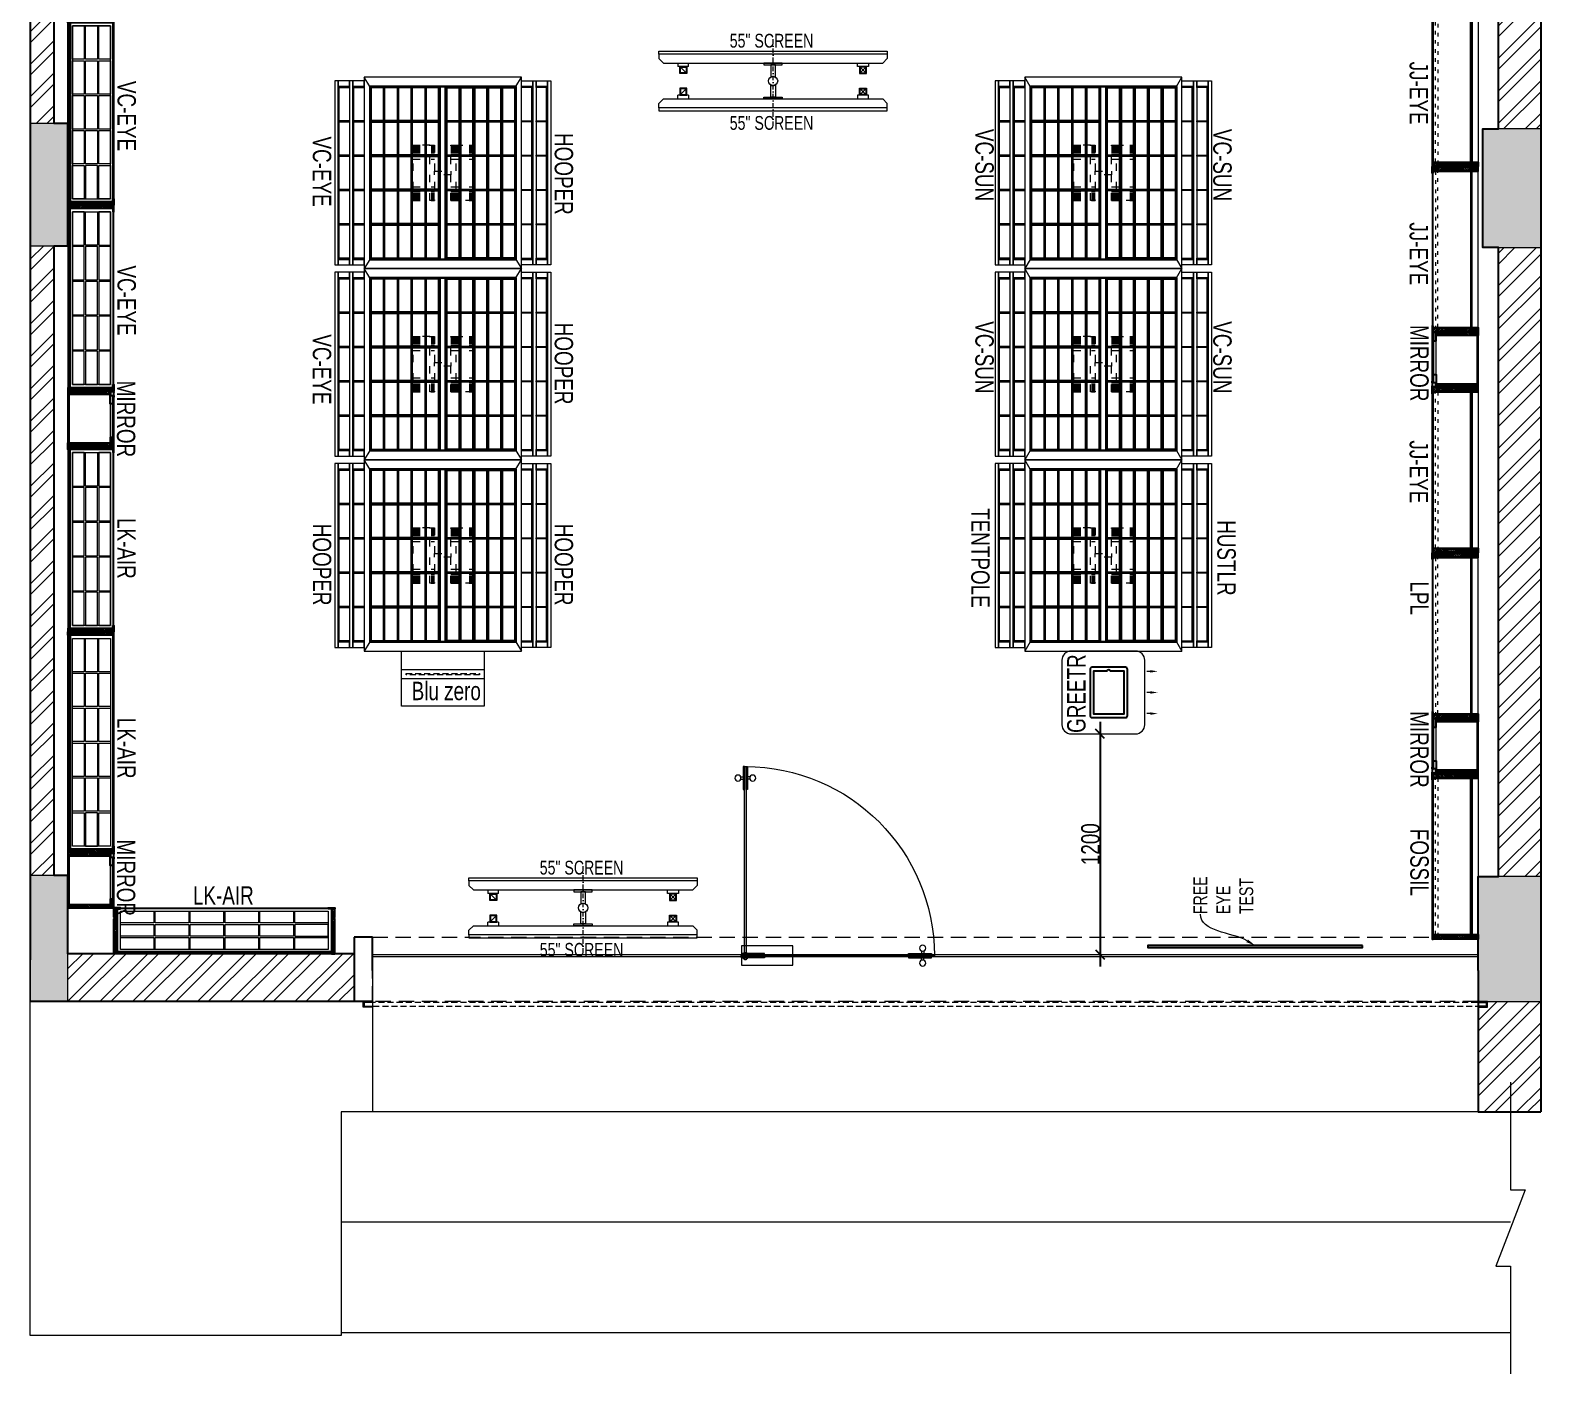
# Model space of a CAD drawing. Header units: feet. Extents: x 9275333 to 9283548, y -6870267 to -6855314.
# Drawn here: x 9275338 to 9283548, y -6870267 to -6862962 of the extents above; entities that cross this region are included whole.
import ezdxf
from ezdxf import colors
from ezdxf.entities.mleader import LeaderData, LeaderLine
from ezdxf.math import Vec2, Vec3

# ---------------------------------------------------------------- set-up
doc = ezdxf.new("R2010")
doc.units = ezdxf.units.FT
doc.header["$LTSCALE"] = 33
doc.header["$MEASUREMENT"] = 0
doc.header["$PDMODE"] = 3
doc.header["$PDSIZE"] = -1
for name, pattern in [('ACAD_ISO03W100', [30, 12, -18]), ('D10_DASHED', [0.75, 0.5, -0.25]), ('DASHDOT2', [0.5, 0.25, -0.125, 0, -0.125]), ('DOT2', [0.125, 0, -0.125]), ('HIDDEN', [9.525, 6.35, -3.175]), ('HIDDENX2', [0.75, 0.5, -0.25])]:
    doc.linetypes.add(name, pattern=pattern)
for name, color, linetype, lineweight in [('A-COL', 243, 'Continuous', 9), ('A-Glazing', 4, 'Continuous', 20), ('A-shutter', 8, 'Continuous', 18), ('A-STAIR', 6, 'Continuous', 5), ('beam', 90, 'Continuous', 9), ('column hatch', 5, 'Continuous', 0), ('Glazing', 141, 'Continuous', 15), ('LENS-DIM', 252, 'Continuous', 5), ('LENS-FURNITURE', 13, 'Continuous', 9), ('LENS-TEXT', 31, 'Continuous', 5), ('LENS_TEXT', 31, 'Continuous', 5), ('LK-EQPMT', 3, 'Continuous', 18), ('LK-FF&E FLOOR', 1, 'Continuous', 9), ('LK-FF&E WALL', 1, 'Continuous', 9), ('LK-IT', 3, 'Continuous', 18), ('LN-ELEVATION-1', 81, 'Continuous', 25), ('LN-ELEVATION-2', 103, 'Continuous', 20), ('LN-ELEVATION-3', 125, 'Continuous', 18), ('LN-ELEVATION-4', 145, 'Continuous', 13), ('LN-ELEVATION-5', 167, 'Continuous', 5), ('LN-HATCH', 251, 'Continuous', 0), ('PLANO-TXT', 252, 'Continuous', 5), ('rolling shutter', 1, 'Continuous', 5)]:
    doc.layers.add(name, color=color, linetype=linetype, lineweight=lineweight)
doc.layers.add('A-WALL', color=1, linetype='Continuous')
doc.layers.add('S-DIM', color=7, linetype='Continuous')
doc.styles.add('LK TXT', font='GILC____.TTF', dxfattribs={"height": 100})
doc.styles.get("Standard").update_dxf_attribs({"font": 'GILC____.TTF'})
doc.dimstyles.new('100MM', dxfattribs={"dimtxt": 100, "dimasz": 50, "dimexe": 65, "dimexo": 65, "dimtad": 1, "dimdec": 0, "dimtxsty": 'Standard', "dimblk": 'OBLIQUE', "dimcen": 2.5, "dimdle": 65, "dimclrd": 256, "dimclre": 256, "dimclrt": 1, "dimadec": 0, "dimazin": 0, "dimtfac": 1, "dimtdec": 0, "dimtmove": 1, "dimatfit": 3, "dimfxl": 1, "dimlwd": -1, "dimlwe": -1, "dimarcsym": 0})
pattern_1 = [(225, (-9479272.32, 5277809.23), (88.2999593, -88.2999593), []), (225, (-9479331.19, 5277809.23), (88.2999593, -88.2999593), [])]
pattern_2 = [(45, (7858054.0837, 3504049.203), (-4.4901280605, 4.4901280605), [])]
pattern_3 = [(45, (7858558.917, 3503823.203), (-4.4901280605, 4.4901280605), [])]
pattern_4 = [(45, (4208834.247, 1706614.74), (-4.4901280605, 4.4901280605), [])]
pattern_5 = [(45, (4209134.247, 1706614.74), (-4.4901280605, 4.4901280605), [])]

# ---------------------------------------------------------------- blocks, each defined once
blk = doc.blocks.new('BLUE ZERO')
at = {"layer": 'LENS-FURNITURE', "ltscale": 0.5}
for points in [[(86206.7, 120883.4), (86206.7, 120433.4), (85906.7, 120433.4), (85906.7, 120883.4)], [(86106.7, 120883.4), (86106.7, 120433.4), (86056.7, 120433.4), (86056.7, 120883.4)]]:
    blk.add_lwpolyline(points, close=True, dxfattribs=at)
at = {"layer": 'LENS-FURNITURE', "linetype": 'D10_DASHED', "ltscale": 2}
blk.add_lwpolyline([(86085.7, 120858.4), (86085.7, 120458.4), (86077.7, 120458.4), (86077.7, 120858.4)], close=True, dxfattribs=at)
blk = doc.blocks.new('*U47')
at = {"layer": 'A-shutter', "color": 5, "ltscale": 10}
for points in [[(41038450.5, -1561539.2), (41038450.5, -1561544.2), (41038405.5, -1561544.2), (41038405.5, -1561564.2), (41038450.5, -1561564.2), (41038450.5, -1561569.2), (41038400.5, -1561569.2), (41038400.5, -1561539.2)], [(41044460.5, -1561539.2), (41044460.5, -1561544.2), (41044505.5, -1561544.2), (41044505.5, -1561564.2), (41044460.5, -1561564.2), (41044460.5, -1561569.2), (41044510.5, -1561569.2), (41044510.5, -1561539.2)]]:
    blk.add_lwpolyline(points, close=True, dxfattribs=at)
at = {"layer": 'A-shutter', "color": 5, "linetype": 'HIDDENX2', "ltscale": 2}
blk.add_lwpolyline([(41038405.5, -1561544.2), (41038405.5, -1561564.2), (41044505.5, -1561564.2), (41044505.5, -1561544.2)], close=True, dxfattribs=at)
blk = doc.blocks.new('A$C86e1028f')
at = {"layer": 'column hatch'}
h = blk.add_hatch(color=8, dxfattribs=at)
h.dxf.hatch_style = 1
h.paths.add_polyline_path([(-4268.9, -201.8), (-4268.9, 463.2), (-4473.9, 463.2), (-4473.9, -201.8)])
h = blk.add_hatch(color=8, dxfattribs=at)
h.dxf.hatch_style = 1
h.paths.add_polyline_path([(3736.1, -211.8), (3736.1, 433.2), (3421.1, 433.2), (3421.1, -211.8)])
h = blk.add_hatch(color=8, dxfattribs=at)
h.dxf.hatch_style = 1
h.paths.add_polyline_path([(-4268.9, -4311.8), (-4268.9, -3626.8), (-4473.9, -3626.8), (-4473.9, -4311.8)])
h = blk.add_hatch(color=8, dxfattribs=at)
h.dxf.hatch_style = 1
h.paths.add_polyline_path([(3736.1, -4311.8), (3736.1, -3631.8), (3396.1, -3631.8), (3396.1, -4311.8)])
at = {"layer": 'LN-HATCH'}
h = blk.add_hatch(dxfattribs=at)
h.set_pattern_fill('ANSI32', color=256, scale=333, angle=180)
h.set_pattern_definition(pattern_1)
h.paths.add_polyline_path([(-4343.9, -3626.8), (-4343.9, -201.8), (-4473.9, -201.8), (-4473.9, -3626.8)])
h.paths.add_polyline_path([(-4343.9, 463.2), (-4343.9, 3966.2), (-4473.9, 3966.2), (-4473.9, 463.2)])
h.paths.add_polyline_path([(-4343.9, 4621.2), (-4343.9, 8036.2), (-4473.9, 8036.2), (-4473.9, 4621.2)])
h = blk.add_hatch(dxfattribs=at)
h.set_pattern_fill('ANSI32', color=256, scale=333, angle=180)
h.set_pattern_definition(pattern_1)
h.paths.add_polyline_path([(3736.1, -3631.8), (3736.1, -211.8), (3506.1, -211.8), (3506.1, -3631.8)])
h.paths.add_polyline_path([(3736.1, 433.2), (3736.1, 3943.2), (3506.1, 3943.2), (3506.1, 433.2)])
h.paths.add_polyline_path([(3736.1, 4598.2), (3736.1, 7028.2), (3506.1, 7028.2), (3506.1, 4598.2)])
h.paths.add_polyline_path([(3736.1, -4911.8), (3736.1, -4311.8), (3396.1, -4311.8), (3396.1, -4911.8)])
h = blk.add_hatch(dxfattribs=at)
h.set_pattern_fill('ANSI32', color=256, scale=333, angle=180)
h.set_pattern_definition(pattern_1)
h.paths.add_polyline_path([(-2713.9, -4051.8), (-2713.9, -4311.8), (-4268.9, -4311.8), (-4268.9, -4051.8)])
at = {"color": 177}
blk.add_line((-2613.9, -4141.8), (-2613.9, -4151.8), dxfattribs=at)
at = {"layer": 'A-COL'}
for points in [[(-4268.9, -201.8), (-4268.9, 463.2), (-4473.9, 463.2), (-4473.9, -201.8)], [(3736.1, -211.8), (3736.1, 433.2), (3421.1, 433.2), (3421.1, -211.8)], [(-4268.9, -4311.8), (-4268.9, -3626.8), (-4473.9, -3626.8), (-4473.9, -4311.8)], [(3736.1, -4311.8), (3736.1, -3631.8), (3396.1, -3631.8), (3396.1, -4311.8)]]:
    blk.add_lwpolyline(points, close=True, dxfattribs=at)
blk.add_lwpolyline([(3396.1, -4141.8), (3396.1, -4311.8), (3736.1, -4311.8)], dxfattribs=at)
at = {"layer": 'A-Glazing'}
blk.add_lwpolyline([(-2613.9, -4055.8), (3396.1, -4055.8), (3396.1, -4067.8), (-2613.9, -4067.8)], close=True, dxfattribs=at)
at = {"layer": 'A-STAIR'}
for points in [[(-2613.9, -4151.8), (-2613.9, -4911.8), (-2783.9, -4911.8), (-2783.9, -6126.8), (-4473.9, -6126.8), (-4473.9, -4084)], [(3571.1, -4750.1), (3571.1, -5335.1), (3650.8, -5335.1), (3571.1, -5542.7), (3491.4, -5750.3), (3571.1, -5750.3), (3571.1, -6335.3)], [(3396.1, -4911.8), (-2613.9, -4911.8)], [(3571.1, -5511.8), (-2783.9, -5511.8)], [(3571.1, -6111.8), (-2783.9, -6111.8)]]:
    blk.add_lwpolyline(points, dxfattribs=at)
at = {"layer": 'A-WALL'}
for p, q in [((-2613.9, -3961.8), (-2713.9, -3961.8)), ((-2713.9, -3961.8), (-2713.9, -4311.8)), ((-2613.9, -4141.8), (-2613.9, -3961.8)), ((-2713.9, -4051.8), (-4268.9, -4051.8))]:
    blk.add_line(p, q, dxfattribs=at)
for points in [[(-4268.9, -4051.8), (-4268.9, -3626.8), (-4343.9, -3626.8), (-4343.9, -201.8), (-4268.9, -201.8), (-4268.9, 463.2), (-4343.9, 463.2), (-4343.9, 3966.2), (-4273.9, 3966.2), (-4273.9, 4621.2), (-4343.9, 4621.2), (-4343.9, 8036.2), (-4243.9, 8036.2), (-4243.9, 8466.2), (-2493.9, 8466.2), (-2463.9, 8466.2), (-2393.9, 8466.2), (-2393.9, 8596.2), (-4473.9, 8596.2), (-4473.9, -4084)], [(3396.1, -4141.8), (3396.1, -3631.8), (3506.1, -3631.8), (3506.1, -211.8), (3421.1, -211.8), (3421.1, 433.2), (3506.1, 433.2), (3506.1, 3943.2), (3431.1, 3943.2), (3431.1, 4598.2), (3506.1, 4598.2), (3506.1, 7028.2)], [(3736.1, 7028.2), (3736.1, -4911.8)], [(3396.1, -4141.8), (3396.1, -4911.8), (3736.1, -4911.8)], [(-2613.9, -4311.8), (-4473.9, -4311.8)]]:
    blk.add_lwpolyline(points, dxfattribs=at)
at = {"layer": 'beam', "linetype": 'HIDDEN', "ltscale": 0.4}
blk.add_lwpolyline([(-2613.9, -3961.8), (3396.1, -3961.8), (3396.1, -4311.8), (-2613.9, -4311.8)], close=True, dxfattribs=at)
at = {"layer": 'rolling shutter'}
blk.add_blockref('*U47', (-41041064.4, 1557227.5), dxfattribs=at)
blk = doc.blocks.new('VC HD 1200')
at = {"layer": 'LN-HATCH', "ltscale": 0.5}
h = blk.add_hatch(dxfattribs=at)
h.set_pattern_fill('ANSI31', color=256, scale=2)
h.set_pattern_definition([(45, (3760859.753, 1795248.936), (-4.490128061, 4.490128061), [])])
h.paths.add_polyline_path([(-1200, 250), (-1200, 60), (-1194, 60), (-1194, 50), (-1200, 50), (-1200, 6), (-1182, 6), (-1182, 250)])
h = blk.add_hatch(dxfattribs=at)
h.set_pattern_fill('ANSI31', color=256, scale=2)
h.set_pattern_definition(pattern_2)
h.paths.add_polyline_path([(0, 250), (0, 60), (-6, 60), (-6, 50), (0, 50), (0, 6), (-18, 6), (-18, 250)])
h = blk.add_hatch(dxfattribs=at)
h.set_pattern_fill('ANSI31', color=256, scale=2)
h.set_pattern_definition([(45, (7858047.0837, 3504049.203), (-4.4901280605, 4.4901280605), [])])
h.paths.add_polyline_path([(-1165, 6), (-1165, 0), (-1200, 0), (-1200, 6)])
h = blk.add_hatch(dxfattribs=at)
h.set_pattern_fill('ANSI31', color=256, scale=2)
h.set_pattern_definition(pattern_2)
h.paths.add_polyline_path([(-28, 6), (-28, 0), (0, 0), (0, 6)])
at = {"layer": 'LN-ELEVATION-1', "ltscale": 0.5}
for points in [[(-1200, 250), (-1200, 60), (-1194, 60), (-1194, 50), (-1200, 50), (-1200, 6), (-1182, 6), (-1182, 250)], [(0, 250), (0, 60), (-6, 60), (-6, 50), (0, 50), (0, 6), (-18, 6), (-18, 250)], [(-18, 238), (-1182, 238), (-1182, 244), (-18, 244)], [(-1165, 6), (-1165, 0), (-1200, 0), (-1200, 6)], [(-35, 6), (-35, 0), (0, 0), (0, 6)]]:
    blk.add_lwpolyline(points, close=True, dxfattribs=at)
at = {"layer": 'LN-ELEVATION-3', "ltscale": 0.5}
for p, q in [((-1182, 250), (-18, 250)), ((-1165, 6), (-35, 6)), ((-35, 0), (-1165, 0))]:
    blk.add_line(p, q, dxfattribs=at)
for points in [[(-1165, 226), (-35, 226), (-35, 18), (-1165, 18)], [(-1165, 226), (-983.3, 226), (-983.3, 162), (-1165, 162)], [(-975.3, 226), (-793.7, 226), (-793.7, 162), (-975.3, 162)], [(-785.7, 226), (-604, 226), (-604, 162), (-785.7, 162)], [(-596, 226), (-414.3, 226), (-414.3, 162), (-596, 162)], [(-406.3, 226), (-224.7, 226), (-224.7, 162), (-406.3, 162)], [(-216.7, 226), (-35, 226), (-35, 162), (-216.7, 162)], [(-1165, 90), (-983.3, 90), (-983.3, 154), (-1165, 154)], [(-975.3, 154), (-793.7, 154), (-793.7, 90), (-975.3, 90)], [(-785.7, 154), (-604, 154), (-604, 90), (-785.7, 90)], [(-596, 154), (-414.3, 154), (-414.3, 90), (-596, 90)], [(-406.3, 154), (-224.7, 154), (-224.7, 90), (-406.3, 90)], [(-216.7, 154), (-35, 154), (-35, 90), (-216.7, 90)], [(-1165, 82), (-983.3, 82), (-983.3, 18), (-1165, 18)], [(-975.3, 82), (-793.7, 82), (-793.7, 18), (-975.3, 18)], [(-785.7, 82), (-604, 82), (-604, 18), (-785.7, 18)], [(-596, 82), (-414.3, 82), (-414.3, 18), (-596, 18)], [(-406.3, 82), (-224.7, 82), (-224.7, 18), (-406.3, 18)], [(-216.7, 82), (-35, 82), (-35, 18), (-216.7, 18)]]:
    blk.add_lwpolyline(points, close=True, dxfattribs=at)
blk = doc.blocks.new('MIRROR')
at = {"layer": 'LN-HATCH', "ltscale": 0.5}
h = blk.add_hatch(dxfattribs=at)
h.set_pattern_fill('ANSI31', color=256, scale=2)
h.set_pattern_definition([(45, (4060433.7416, 1708720.787), (-4.4901280605, 4.4901280605), [])])
h.paths.add_polyline_path([(212.9, 101.3), (230.9, 101.3), (230.9, -127.7), (212.9, -127.7)])
h.paths.add_polyline_path([(230.9, 95.3), (494.9, 95.3), (494.9, 101.3), (230.9, 101.3)])
h.paths.add_polyline_path([(512.9, 101.3), (494.9, 101.3), (494.9, -127.7), (512.9, -127.7)])
at = {"layer": 'Defpoints'}
blk.add_lwpolyline([(512.9, 101.3), (212.9, 101.3), (212.9, -148.7), (512.9, -148.7)], close=True, dxfattribs=at)
at = {"layer": 'LN-ELEVATION-1'}
for points in [[(212.9, 101.3), (230.9, 101.3), (230.9, -127.7), (212.9, -127.7)], [(230.9, 95.3), (494.9, 95.3), (494.9, 101.3), (230.9, 101.3)], [(512.9, 101.3), (494.9, 101.3), (494.9, -127.7), (512.9, -127.7)], [(259.9, -141.7), (259.9, -127.7), (214.9, -127.7), (214.9, -148.7), (223.9, -148.7), (223.9, -147.2), (216.4, -147.2), (216.4, -141.7)], [(442.9, -141.7), (442.9, -127.7), (487.9, -127.7), (487.9, -148.7), (478.9, -148.7), (478.9, -147.2), (486.4, -147.2), (486.4, -141.7)], [(504.9, -148.7), (504.9, -147.2), (509.4, -147.2), (509.4, -129.2), (487.9, -129.2), (487.9, -127.7), (510.9, -127.7), (510.9, -148.7)]]:
    blk.add_lwpolyline(points, close=True, dxfattribs=at)
at = {"layer": 'LN-ELEVATION-2', "color": 4, "lineweight": 0}
blk.add_lwpolyline([(216.4, -141.7), (486.4, -141.7), (486.4, -147.2), (216.4, -147.2)], close=True, dxfattribs=at)
at = {"layer": 'LN-ELEVATION-2'}
blk.add_lwpolyline([(259.9, -141.7), (442.9, -141.7), (442.9, -127.7), (259.9, -127.7)], close=True, dxfattribs=at)
at = {"layer": 'LN-ELEVATION-4', "ltscale": 0.5}
blk.add_line((478.9, -148.7), (223.9, -148.7), dxfattribs=at)
blk = doc.blocks.new('VC HD 1010')
at = {"layer": 'LN-HATCH', "ltscale": 0.5}
h = blk.add_hatch(dxfattribs=at)
h.set_pattern_fill('ANSI31', color=256, scale=2)
h.set_pattern_definition([(45, (3761554.586, 1795022.936), (-4.490128061, 4.490128061), [])])
h.paths.add_polyline_path([(-505.2, 24), (-505.2, -166), (-499.2, -166), (-499.2, -176), (-505.2, -176), (-505.2, -220), (-487.2, -220), (-487.2, 24)])
h = blk.add_hatch(dxfattribs=at)
h.set_pattern_fill('ANSI31', color=256, scale=2)
h.set_pattern_definition(pattern_3)
h.paths.add_polyline_path([(504.8, 24), (504.8, -166), (498.8, -166), (498.8, -176), (504.8, -176), (504.8, -220), (486.8, -220), (486.8, 24)])
h = blk.add_hatch(dxfattribs=at)
h.set_pattern_fill('ANSI31', color=256, scale=2)
h.set_pattern_definition([(45, (7858741.917, 3503823.203), (-4.4901280605, 4.4901280605), [])])
h.paths.add_polyline_path([(-470.2, -220), (-470.2, -226), (-505.2, -226), (-505.2, -220)])
h = blk.add_hatch(dxfattribs=at)
h.set_pattern_fill('ANSI31', color=256, scale=2)
h.set_pattern_definition(pattern_3)
h.paths.add_polyline_path([(476.8, -220), (476.8, -226), (511.8, -226), (511.8, -220)])
at = {"layer": 'LN-ELEVATION-1', "ltscale": 0.5}
for points in [[(-505.2, 24), (-505.2, -166), (-499.2, -166), (-499.2, -176), (-505.2, -176), (-505.2, -220), (-487.2, -220), (-487.2, 24)], [(486.8, 12), (-487.2, 12), (-487.2, 18), (486.8, 18)], [(504.8, 24), (504.8, -166), (498.8, -166), (498.8, -176), (504.8, -176), (504.8, -220), (486.8, -220), (486.8, 24)], [(-470.2, -220), (-470.2, -226), (-505.2, -226), (-505.2, -220)], [(469.8, -220), (469.8, -226), (504.8, -226), (504.8, -220)]]:
    blk.add_lwpolyline(points, close=True, dxfattribs=at)
at = {"layer": 'LN-ELEVATION-2', "ltscale": 0.5}
blk.add_lwpolyline([(470.2, 0), (-470.2, 0), (-470.2, -208), (470.2, -208)], close=True, dxfattribs=at)
at = {"layer": 'LN-ELEVATION-3', "ltscale": 0.5}
for p, q in [((-487.2, 24), (486.8, 24)), ((-470.2, -220), (469.8, -220)), ((469.8, -226), (-470.2, -226))]:
    blk.add_line(p, q, dxfattribs=at)
for points in [[(-470.2, 0), (-288.5, 0), (-288.5, -64), (-470.2, -64)], [(-280.5, 0), (-98.8, 0), (-98.8, -64), (-280.5, -64)], [(-90.8, 0), (90.8, 0), (90.8, -64), (-90.8, -64)], [(98.8, 0), (280.5, 0), (280.5, -64), (98.8, -64)], [(288.5, 0), (470.2, 0), (470.2, -64), (288.5, -64)], [(-470.2, -136), (-288.5, -136), (-288.5, -72), (-470.2, -72)], [(-280.5, -72), (-98.8, -72), (-98.8, -136), (-280.5, -136)], [(-90.8, -72), (90.8, -72), (90.8, -136), (-90.8, -136)], [(98.8, -72), (280.5, -72), (280.5, -136), (98.8, -136)], [(288.5, -72), (470.2, -72), (470.2, -136), (288.5, -136)], [(-470.2, -144), (-288.5, -144), (-288.5, -208), (-470.2, -208)], [(-280.5, -144), (-98.8, -144), (-98.8, -208), (-280.5, -208)], [(-90.8, -144), (90.8, -144), (90.8, -208), (-90.8, -208)], [(98.8, -144), (280.5, -144), (280.5, -208), (98.8, -208)], [(288.5, -144), (470.2, -144), (470.2, -208), (288.5, -208)]]:
    blk.add_lwpolyline(points, close=True, dxfattribs=at)
blk = doc.blocks.new('JJ SH 900')
at = {"layer": 'LN-HATCH', "ltscale": 0.5}
h = blk.add_hatch(dxfattribs=at)
h.set_pattern_fill('ANSI31', color=256, scale=50)
h.paths.add_polyline_path([(-911.8, 0), (-911.8, -190), (-905.8, -190), (-905.8, -200), (-911.8, -200), (-911.8, -244), (-886.8, -244), (-886.8, 0)])
h = blk.add_hatch(dxfattribs=at)
h.set_pattern_fill('ANSI31', color=256, scale=2)
h.set_pattern_definition(pattern_4)
h.paths.add_polyline_path([(-11.8, 0), (-11.8, -190), (-17.8, -190), (-17.8, -200), (-11.8, -200), (-11.8, -244), (-36.8, -244), (-36.8, 0)])
h = blk.add_hatch(dxfattribs=at)
h.set_pattern_fill('ANSI31', color=256, scale=2)
h.set_pattern_definition(pattern_5)
h.paths.add_polyline_path([(-36.8, -40), (-886.8, -40), (-886.8, -34), (-36.8, -34)])
h = blk.add_hatch(dxfattribs=at)
h.set_pattern_fill('ANSI31', color=256, scale=2)
h.set_pattern_definition(pattern_5)
h.paths.add_polyline_path([(-876.8, -244), (-876.8, -250), (-911.8, -250), (-911.8, -244)])
h = blk.add_hatch(dxfattribs=at)
h.set_pattern_fill('ANSI31', color=256, scale=2)
h.set_pattern_definition(pattern_4)
h.paths.add_polyline_path([(-46.8, -244), (-46.8, -250), (-11.8, -250), (-11.8, -244)])
at = {"layer": 'LN-ELEVATION-1', "ltscale": 0.5}
for points in [[(-911.8, 0), (-911.8, -190), (-905.8, -190), (-905.8, -200), (-911.8, -200), (-911.8, -244), (-886.8, -244), (-886.8, 0)], [(-11.8, 0), (-11.8, -190), (-17.8, -190), (-17.8, -200), (-11.8, -200), (-11.8, -244), (-36.8, -244), (-36.8, 0)], [(-36.8, -40), (-886.8, -40), (-886.8, -34), (-36.8, -34)], [(-876.8, -244), (-876.8, -250), (-911.8, -250), (-911.8, -244)], [(-46.8, -244), (-46.8, -250), (-11.8, -250), (-11.8, -244)]]:
    blk.add_lwpolyline(points, close=True, dxfattribs=at)
at = {"layer": 'LN-ELEVATION-3', "ltscale": 0.5}
for p, q in [((-886.8, 0), (-36.8, 0)), ((-876.8, -244), (-46.8, -244)), ((-46.8, -250), (-876.8, -250))]:
    blk.add_line(p, q, dxfattribs=at)
at = {"layer": 'LN-ELEVATION-4', "linetype": 'ACAD_ISO03W100', "ltscale": 0.05}
blk.add_lwpolyline([(-886.8, -220), (-36.8, -220), (-36.8, -232), (-886.8, -232)], close=True, dxfattribs=at)
blk = doc.blocks.new('ffgd')
at = {"layer": 'LN-ELEVATION-4', "linetype": 'ACAD_ISO03W100', "ltscale": 0.1}
blk.add_lwpolyline([(0, 47.3), (0, -41.5), (-20, -41.5), (-20, 47.3)], close=True, dxfattribs=at)
at = {"layer": 'LN-ELEVATION-5', "linetype": 'ACAD_ISO03W100', "ltscale": 0.1}
for p, q in [((-159.9, 165.7), (-159.9, 47.3)), ((-159.7, 165.7), (-159.7, 47.3)), ((-159.4, 165.7), (-159.4, 47.3)), ((-159, 165.7), (-159, 47.3)), ((-158.5, 165.7), (-158.5, 47.3)), ((-157.9, 165.7), (-157.9, 47.3)), ((-157.1, 165.7), (-157.1, 47.3)), ((-156.1, 165.7), (-156.1, 47.3)), ((-154.1, 165.7), (-154.1, 47.3)), ((-151.1, 165.7), (-151.1, 47.3)), ((-146.1, 165.7), (-146.1, 47.3)), ((-141.1, 165.7), (-141.1, 47.3)), ((-135.1, 165.7), (-135.1, 47.3)), ((-128.1, 165.7), (-128.1, 47.3)), ((-120.1, 165.7), (-120.1, 47.3)), ((-111.1, 165.7), (-111.1, 47.3)), ((-102.1, 165.7), (-102.1, 47.3)), ((-85, 165.7), (-85, 47.3)), ((65, 165.7), (65, 47.3)), ((82.1, 165.7), (82.1, 47.3)), ((91.1, 165.7), (91.1, 47.3)), ((100.1, 165.7), (100.1, 47.3)), ((108.1, 165.7), (108.1, 47.3)), ((115.1, 165.7), (115.1, 47.3)), ((121.1, 165.7), (121.1, 47.3)), ((126.1, 165.7), (126.1, 47.3)), ((131.1, 165.7), (131.1, 47.3)), ((134.1, 165.7), (134.1, 47.3)), ((136.1, 165.7), (136.1, 47.3)), ((137.1, 165.7), (137.1, 47.3)), ((137.9, 165.7), (137.9, 47.3)), ((138.5, 165.7), (138.5, 47.3)), ((139, 165.7), (139, 47.3)), ((139.4, 165.7), (139.4, 47.3)), ((139.7, 165.7), (139.7, 47.3)), ((139.9, 165.7), (139.9, 47.3)), ((-159.9, -41.5), (-159.9, -159.9)), ((-159.7, -41.5), (-159.7, -159.9)), ((-159.4, -41.5), (-159.4, -159.9)), ((-159, -41.5), (-159, -159.9)), ((-158.5, -41.5), (-158.5, -159.9)), ((-157.9, -41.5), (-157.9, -159.9)), ((-157.1, -41.5), (-157.1, -159.9)), ((-156.1, -41.5), (-156.1, -159.9)), ((-154.1, -41.5), (-154.1, -159.9)), ((-151.1, -41.5), (-151.1, -159.9)), ((-146.1, -41.5), (-146.1, -159.9)), ((-141.1, -41.5), (-141.1, -159.9)), ((-135.1, -41.5), (-135.1, -159.9)), ((-128.1, -41.5), (-128.1, -159.9)), ((-120.1, -41.5), (-120.1, -159.9)), ((-111.1, -41.5), (-111.1, -159.9)), ((-102.1, -41.5), (-102.1, -159.9)), ((-85, -41.5), (-85, -159.9)), ((65, -41.5), (65, -159.9)), ((82.1, -41.5), (82.1, -159.9)), ((91.1, -41.5), (91.1, -159.9)), ((100.1, -41.5), (100.1, -159.9)), ((108.1, -41.5), (108.1, -159.9)), ((115.1, -41.5), (115.1, -159.9)), ((121.1, -41.5), (121.1, -159.9)), ((126.1, -41.5), (126.1, -159.9)), ((131.1, -41.5), (131.1, -159.9)), ((134.1, -41.5), (134.1, -159.9)), ((136.1, -41.5), (136.1, -159.9)), ((137.1, -41.5), (137.1, -159.9)), ((137.9, -41.5), (137.9, -159.9)), ((138.5, -41.5), (138.5, -159.9)), ((139, -41.5), (139, -159.9)), ((139.4, -41.5), (139.4, -159.9)), ((139.7, -41.5), (139.7, -159.9)), ((139.9, -41.5), (139.9, -159.9))]:
    blk.add_line(p, q, dxfattribs=at)
for points in [[(140, 73), (140, 165.7), (-160, 165.7), (-160, 73)], [(140, -67.1), (140, -159.9), (-160, -159.9), (-160, -67.1)]]:
    blk.add_lwpolyline(points, dxfattribs=at)
for points in [[(140, 73), (140, 47.3), (-160, 47.3), (-160, 73)], [(140, -41.5), (140, -67.1), (-160, -67.1), (-160, -41.5)]]:
    blk.add_lwpolyline(points, close=True, dxfattribs=at)
blk = doc.blocks.new('EURO 1040 x 1175')
at = {"layer": 'LN-ELEVATION-1'}
for points in [[(-470, -327.4), (470, -327.4), (470, 467.6), (-470, 467.6)], [(-470, 85.1), (470, 85.1), (470, 467.6), (-470, 467.6)], [(-283.2, 85.1), (-277.2, 85.1), (-277.2, 467.6), (-283.2, 467.6)], [(-96.4, 85.1), (-90.4, 85.1), (-90.4, 467.6), (-96.4, 467.6)], [(90.4, 85.1), (96.4, 85.1), (96.4, 467.6), (90.4, 467.6)], [(277.2, 85.1), (283.2, 85.1), (283.2, 467.6), (277.2, 467.6)], [(-470, 386.6), (-283.2, 386.6), (-283.2, 392.6), (-470, 392.6)], [(-277.2, 386.6), (-96.4, 386.6), (-96.4, 392.6), (-277.2, 392.6)], [(-90.4, 386.6), (90.4, 386.6), (90.4, 392.6), (-90.4, 392.6)], [(96.4, 386.6), (277.2, 386.6), (277.2, 392.6), (96.4, 392.6)], [(283.2, 386.6), (470, 386.6), (470, 392.6), (283.2, 392.6)], [(-470, 311.2), (-283.2, 311.2), (-283.2, 317.2), (-470, 317.2)], [(-277.2, 311.2), (-96.4, 311.2), (-96.4, 317.2), (-277.2, 317.2)], [(-90.4, 311.2), (90.4, 311.2), (90.4, 317.2), (-90.4, 317.2)], [(96.4, 311.2), (277.2, 311.2), (277.2, 317.2), (96.4, 317.2)], [(283.2, 311.2), (470, 311.2), (470, 317.2), (283.2, 317.2)], [(-470, 235.8), (-283.2, 235.8), (-283.2, 241.8), (-470, 241.8)], [(-470, 160.4), (-283.2, 160.4), (-283.2, 166.4), (-470, 166.4)], [(-277.2, 235.8), (-96.4, 235.8), (-96.4, 241.8), (-277.2, 241.8)], [(-277.2, 160.4), (-96.4, 160.4), (-96.4, 166.4), (-277.2, 166.4)], [(-90.4, 235.8), (90.4, 235.8), (90.4, 241.8), (-90.4, 241.8)], [(-90.4, 160.4), (90.4, 160.4), (90.4, 166.4), (-90.4, 166.4)], [(96.4, 235.8), (277.2, 235.8), (277.2, 241.8), (96.4, 241.8)], [(96.4, 160.4), (277.2, 160.4), (277.2, 166.4), (96.4, 166.4)], [(283.2, 235.8), (470, 235.8), (470, 241.8), (283.2, 241.8)], [(283.2, 160.4), (470, 160.4), (470, 166.4), (283.2, 166.4)], [(-470, 85.1), (470, 85.1), (470, 55.1), (-470, 55.1)], [(-470, 55.1), (470, 55.1), (470, -327.4), (-470, -327.4)], [(-283.2, 55.1), (-277.2, 55.1), (-277.2, -327.4), (-283.2, -327.4)], [(-96.4, 55.1), (-90.4, 55.1), (-90.4, -327.4), (-96.4, -327.4)], [(90.4, 55.1), (96.4, 55.1), (96.4, -327.4), (90.4, -327.4)], [(277.2, 55.1), (283.2, 55.1), (283.2, -327.4), (277.2, -327.4)], [(-470, -20.3), (-283.2, -20.3), (-283.2, -26.3), (-470, -26.3)], [(-277.2, -20.3), (-96.4, -20.3), (-96.4, -26.3), (-277.2, -26.3)], [(-90.4, -20.3), (90.4, -20.3), (90.4, -26.3), (-90.4, -26.3)], [(96.4, -20.3), (277.2, -20.3), (277.2, -26.3), (96.4, -26.3)], [(283.2, -20.3), (470, -20.3), (470, -26.3), (283.2, -26.3)], [(-470, -95.7), (-283.2, -95.7), (-283.2, -101.7), (-470, -101.7)], [(-277.2, -95.7), (-96.4, -95.7), (-96.4, -101.7), (-277.2, -101.7)], [(-90.4, -95.7), (90.4, -95.7), (90.4, -101.7), (-90.4, -101.7)], [(96.4, -95.7), (277.2, -95.7), (277.2, -101.7), (96.4, -101.7)], [(283.2, -95.7), (470, -95.7), (470, -101.7), (283.2, -101.7)], [(-470, -171.1), (-283.2, -171.1), (-283.2, -177.1), (-470, -177.1)], [(-277.2, -171.1), (-96.4, -171.1), (-96.4, -177.1), (-277.2, -177.1)], [(-90.4, -171.1), (90.4, -171.1), (90.4, -177.1), (-90.4, -177.1)], [(96.4, -171.1), (277.2, -171.1), (277.2, -177.1), (96.4, -177.1)], [(283.2, -171.1), (470, -171.1), (470, -177.1), (283.2, -177.1)], [(-470, -246.4), (-283.2, -246.4), (-283.2, -252.4), (-470, -252.4)], [(-277.2, -246.4), (-96.4, -246.4), (-96.4, -252.4), (-277.2, -252.4)], [(-90.4, -246.4), (90.4, -246.4), (90.4, -252.4), (-90.4, -252.4)], [(96.4, -246.4), (277.2, -246.4), (277.2, -252.4), (96.4, -252.4)], [(283.2, -246.4), (470, -246.4), (470, -252.4), (283.2, -252.4)]]:
    blk.add_lwpolyline(points, close=True, dxfattribs=at)
for points in [[(-283.2, 461.6), (-464, 461.6), (-464, 317.2)], [(-96.4, 461.6), (-277.2, 461.6)], [(90.4, 461.6), (-90.4, 461.6)], [(277.2, 461.6), (96.4, 461.6)], [(464, 317.2), (464, 461.6), (283.2, 461.6)], [(-464, 311.2), (-464, 241.8)], [(464, 241.8), (464, 311.2)], [(-464, 235.8), (-464, 166.4)], [(464, 166.4), (464, 235.8)], [(-464, 160.4), (-464, 91.1), (-283.2, 91.1)], [(-277.2, 91.1), (-96.4, 91.1)], [(-90.4, 91.1), (90.4, 91.1)], [(96.4, 91.1), (277.2, 91.1)], [(283.2, 91.1), (464, 91.1), (464, 160.4)], [(-464, -20.3), (-464, 49.1), (-283.2, 49.1)], [(-277.2, 49.1), (-96.4, 49.1)], [(-90.4, 49.1), (90.4, 49.1)], [(96.4, 49.1), (277.2, 49.1)], [(283.2, 49.1), (464, 49.1), (464, -20.3)], [(-464, -95.7), (-464, -26.3)], [(464, -26.3), (464, -95.7)], [(-464, -171.1), (-464, -101.7)], [(464, -101.7), (464, -171.1)], [(-283.2, -321.4), (-464, -321.4), (-464, -177.1)], [(464, -177.1), (464, -321.4), (283.2, -321.4)], [(-96.4, -321.4), (-277.2, -321.4)], [(90.4, -321.4), (-90.4, -321.4)], [(277.2, -321.4), (96.4, -321.4)]]:
    blk.add_lwpolyline(points, dxfattribs=at)
at = {"layer": 'LN-ELEVATION-2'}
blk.add_lwpolyline([(-520, -357.4), (520, -357.4), (520, 497.6), (-520, 497.6)], close=True, dxfattribs=at)
for points in [[(-470, 467.6), (-520, 497.6)], [(470, 467.6), (520, 497.6)], [(-470, -327.4), (-520, -357.4)], [(470, -327.4), (520, -357.4)]]:
    blk.add_lwpolyline(points, dxfattribs=at)
at = {"layer": 'LN-ELEVATION-3'}
for points in [[(-500, 559.6), (500, 559.6), (500, 577.6), (-500, 577.6)], [(-500, 497.6), (-470, 497.6), (-470, 559.6), (-500, 559.6)], [(470, 497.6), (500, 497.6), (500, 559.6), (470, 559.6)], [(-500, -357.4), (-470, -357.4), (-470, -419.4), (-500, -419.4)], [(470, -357.4), (500, -357.4), (500, -419.4), (470, -419.4)], [(-500, -419.4), (500, -419.4), (500, -437.4), (-500, -437.4)]]:
    blk.add_lwpolyline(points, close=True, dxfattribs=at)
at = {"layer": 'LN-ELEVATION-4'}
for points in [[(-500, 639.6), (500, 639.6), (500, 657.6), (-500, 657.6)], [(-500, 577.6), (-470, 577.6), (-470, 639.6), (-500, 639.6)], [(470, 577.6), (500, 577.6), (500, 639.6), (470, 639.6)], [(-470, 497.6), (-464, 497.6), (-464, 559.6), (-470, 559.6)], [(-464, 553.6), (-283.2, 553.6), (-283.2, 559.6), (-464, 559.6)], [(-283.2, 497.6), (-277.2, 497.6), (-277.2, 559.6), (-283.2, 559.6)], [(-277.2, 553.6), (-96.4, 553.6), (-96.4, 559.6), (-277.2, 559.6)], [(-96.4, 497.6), (-90.4, 497.6), (-90.4, 559.6), (-96.4, 559.6)], [(-90.4, 553.6), (90.4, 553.6), (90.4, 559.6), (-90.4, 559.6)], [(90.4, 497.6), (96.4, 497.6), (96.4, 559.6), (90.4, 559.6)], [(96.4, 553.6), (277.2, 553.6), (277.2, 559.6), (96.4, 559.6)], [(277.2, 497.6), (283.2, 497.6), (283.2, 559.6), (277.2, 559.6)], [(283.2, 553.6), (464, 553.6), (464, 559.6), (283.2, 559.6)], [(464, 497.6), (470, 497.6), (470, 559.6), (464, 559.6)], [(-470, -357.4), (-464, -357.4), (-464, -419.4), (-470, -419.4)], [(-283.2, -357.4), (-277.2, -357.4), (-277.2, -419.4), (-283.2, -419.4)], [(-96.4, -357.4), (-90.4, -357.4), (-90.4, -419.4), (-96.4, -419.4)], [(90.4, -357.4), (96.4, -357.4), (96.4, -419.4), (90.4, -419.4)], [(277.2, -357.4), (283.2, -357.4), (283.2, -419.4), (277.2, -419.4)], [(464, -357.4), (470, -357.4), (470, -419.4), (464, -419.4)], [(-500, -437.4), (-470, -437.4), (-470, -499.4), (-500, -499.4)], [(-464, -413.4), (-283.2, -413.4), (-283.2, -419.4), (-464, -419.4)], [(-277.2, -413.4), (-96.4, -413.4), (-96.4, -419.4), (-277.2, -419.4)], [(-90.4, -413.4), (90.4, -413.4), (90.4, -419.4), (-90.4, -419.4)], [(96.4, -413.4), (277.2, -413.4), (277.2, -419.4), (96.4, -419.4)], [(283.2, -413.4), (464, -413.4), (464, -419.4), (283.2, -419.4)], [(470, -437.4), (500, -437.4), (500, -499.4), (470, -499.4)], [(-500, -499.4), (500, -499.4), (500, -517.4), (-500, -517.4)]]:
    blk.add_lwpolyline(points, close=True, dxfattribs=at)
at = {"layer": 'LN-ELEVATION-5'}
for points in [[(-470, 577.6), (-464, 577.6), (-464, 639.6), (-470, 639.6)], [(-464, 633.6), (-283.2, 633.6), (-283.2, 639.6), (-464, 639.6)], [(-283.2, 577.6), (-277.2, 577.6), (-277.2, 639.6), (-283.2, 639.6)], [(-277.2, 633.6), (-96.4, 633.6), (-96.4, 639.6), (-277.2, 639.6)], [(-96.4, 577.6), (-90.4, 577.6), (-90.4, 639.6), (-96.4, 639.6)], [(-90.4, 633.6), (90.4, 633.6), (90.4, 639.6), (-90.4, 639.6)], [(90.4, 577.6), (96.4, 577.6), (96.4, 639.6), (90.4, 639.6)], [(96.4, 633.6), (277.2, 633.6), (277.2, 639.6), (96.4, 639.6)], [(277.2, 577.6), (283.2, 577.6), (283.2, 639.6), (277.2, 639.6)], [(283.2, 633.6), (464, 633.6), (464, 639.6), (283.2, 639.6)], [(464, 577.6), (470, 577.6), (470, 639.6), (464, 639.6)], [(-470, -437.4), (-464, -437.4), (-464, -499.4), (-470, -499.4)], [(-283.2, -437.4), (-277.2, -437.4), (-277.2, -499.4), (-283.2, -499.4)], [(-96.4, -437.4), (-90.4, -437.4), (-90.4, -499.4), (-96.4, -499.4)], [(90.4, -437.4), (96.4, -437.4), (96.4, -499.4), (90.4, -499.4)], [(277.2, -437.4), (283.2, -437.4), (283.2, -499.4), (277.2, -499.4)], [(464, -437.4), (470, -437.4), (470, -499.4), (464, -499.4)], [(-464, -493.4), (-283.2, -493.4), (-283.2, -499.4), (-464, -499.4)], [(-277.2, -493.4), (-96.4, -493.4), (-96.4, -499.4), (-277.2, -499.4)], [(-90.4, -493.4), (90.4, -493.4), (90.4, -499.4), (-90.4, -499.4)], [(96.4, -493.4), (277.2, -493.4), (277.2, -499.4), (96.4, -499.4)], [(283.2, -493.4), (464, -493.4), (464, -499.4), (283.2, -499.4)]]:
    blk.add_lwpolyline(points, close=True, dxfattribs=at)
at = {"layer": 'LENS-DIM'}
blk.add_blockref('ffgd', (10, 67.1), dxfattribs=at)
blk = doc.blocks.new('GREETR 450x450')
at = {"layer": 'LN-ELEVATION-1', "linetype": 'ByBlock', "lineweight": -2}
for p, q in [((481.3, 339.7), (461, 339.7)), ((481.3, 225), (461, 225)), ((481.3, 110.3), (461, 110.3))]:
    blk.add_line(p, q, dxfattribs=at)
at = {"layer": 'LN-ELEVATION-1'}
for points in [[(355.5, 98.3), (355.5, 352.3, 0.414214), (345.5, 362.3), (163.5, 362.3, 0.414214), (153.5, 352.3), (153.5, 98.3, 0.414214), (163.5, 88.3), (345.5, 88.3, 0.414214)], [(264, 342.8), (336.5, 342.8), (336.5, 107.8), (172.5, 107.8), (172.5, 342.8), (245, 342.8, 0.327538), (246.9, 344.2, -0.733799), (262.1, 344.2, 0.327538)]]:
    blk.add_lwpolyline(points, format="xyb", close=True, dxfattribs=at)
at = {"layer": 'LN-ELEVATION-1', "linetype": 'ByBlock', "lineweight": -2}
for points in [[(481.3, 346.4), (481.3, 333.1), (521.3, 339.7)], [(481.3, 231.7), (481.3, 218.3), (521.3, 225)], [(481.3, 116.9), (481.3, 103.6), (521.3, 110.3)]]:
    blk.add_solid(points, dxfattribs=at)
at = {"layer": 'LN-ELEVATION-2'}
blk.add_lwpolyline([(50, 0), (400, 0, 0.414214), (450, 50), (450, 400, 0.414214), (400, 450), (50, 450, 0.414214), (0, 400), (0, 50, 0.414214)], format="xyb", close=True, dxfattribs=at)
at = {"layer": 'LENS-TEXT', "color": 0, "linetype": 'Continuous', "ltscale": 3, "insert": (78.9, 218.7), "char_height": 100, "attachment_point": 5, "rotation": 90, "style": 'LK TXT'}
blk.add_mtext_dynamic_manual_height_columns('GREETR', width=353.056, gutter_width=0.5, heights=[0], dxfattribs=at)
blk = doc.blocks.new('_Oblique')
at = {"color": 0, "lineweight": -2}
blk.add_line((-0.5, -0.5), (0.5, 0.5), dxfattribs=at)
blk = doc.blocks.new('*D49')
at = {"layer": 'Defpoints', "color": 0}
for p in [(9281170.4, -6866787.7), (9281152.3, -6867987.5), (9281170.4, -6867987.5)]:
    blk.add_point(p, dxfattribs=at)
at = {"layer": 'S-DIM'}
blk.add_line((9281152.3, -6866722.7), (9281152.3, -6868052.5), dxfattribs=at)
at = {"layer": 'S-DIM', "linetype": 'DOT2'}
for p, q in [((9281105.4, -6866787.7), (9281087.3, -6866787.7)), ((9281105.4, -6867987.5), (9281087.3, -6867987.5))]:
    blk.add_line(p, q, dxfattribs=at)
at = {"layer": 'S-DIM', "xscale": 50, "yscale": 50, "zscale": 50}
for p, rotation in [((9281152.3, -6866787.7), 90), ((9281152.3, -6867987.5), 270)]:
    blk.add_blockref('_Oblique', p, dxfattribs=dict(at, rotation=rotation))
at = {"layer": 'S-DIM', "color": 1, "insert": (9281100.6, -6867387.6), "char_height": 100, "attachment_point": 5, "rotation": 90}
blk.add_mtext('1200', dxfattribs=at)
blk = doc.blocks.new('55INCH')
at = {"layer": 'LK-EQPMT', "ltscale": 12}
for p, q in [((2111558.8, 1135690.5), (2111583.2, 1135690.5)), ((2111583.2, 1135690.5), (2111607.7, 1135666)), ((2111607.7, 1134473.9), (2111607.7, 1135666)), ((2111607.7, 1135587.9), (2111627.2, 1135587.9)), ((2111627.2, 1135529.3), (2111607.7, 1135529.3)), ((2111627.2, 1135587.9), (2111627.2, 1135529.3)), ((2111627.2, 1134610.6), (2111607.7, 1134610.6)), ((2111607.7, 1134552), (2111627.2, 1134552)), ((2111627.2, 1134610.6), (2111627.2, 1134552)), ((2111583.2, 1134449.5), (2111607.7, 1134473.9)), ((2111558.8, 1134449.5), (2111583.2, 1134449.5))]:
    blk.add_line(p, q, dxfattribs=at)
at = {"layer": 'LK-EQPMT'}
for p, q in [((2111661.6, 1135543.3), (2111631, 1135573.9)), ((2111661.6, 1135573.9), (2111631, 1135543.3)), ((2111661.6, 1134597.1), (2111631, 1134566.5))]:
    blk.add_line(p, q, dxfattribs=at)
at = {"layer": 'LK-EQPMT', "ltscale": 12}
blk.add_lwpolyline([(2111542.6, 1135690.5), (2111558.8, 1135690.5), (2111558.8, 1134449.5), (2111542.6, 1134449.5)], close=True, dxfattribs=at)
at = {"layer": 'LK-EQPMT'}
for points in [[(2111627.2, 1135577.7), (2111627.2, 1135539.5), (2111665.4, 1135539.5), (2111665.4, 1135577.7)], [(2111631, 1135573.9), (2111631, 1135543.3), (2111661.6, 1135543.3), (2111661.6, 1135573.9)], [(2111627.2, 1134562.7), (2111627.2, 1134600.9), (2111665.4, 1134600.9), (2111665.4, 1134562.7)], [(2111631, 1134566.5), (2111631, 1134597.1), (2111661.6, 1134597.1), (2111661.6, 1134566.5)]]:
    blk.add_lwpolyline(points, close=True, dxfattribs=at)
blk = doc.blocks.new('Entrance Door')
at = {"layer": 'Glazing', "ltscale": 111}
blk.add_hatch(color=256, dxfattribs=at).paths.add_polyline_path([(18, -34.8), (18, -1235), (30, -1235), (30, -34.8)])
at = {"layer": 'Glazing'}
for p, q in [((30, -54.2), (18, -66.2)), ((1117.8, -31.3), (1117.8, -54.3)), ((1117.8, -89.2), (1117.8, -66.3)), ((1132.8, -31.3), (1132.8, -54.3)), ((1132.8, -89.2), (1132.8, -66.3))]:
    blk.add_line(p, q, dxfattribs=at)
at = {"layer": 'Glazing', "ltscale": 44}
for p, q in [((-4.9, -1156.3), (18, -1156.3)), ((-4.9, -1171.3), (18, -1171.3)), ((52.9, -1156.3), (30, -1156.3)), ((52.9, -1171.3), (30, -1171.3))]:
    blk.add_line(p, q, dxfattribs=at)
at = {"layer": 'Glazing'}
for points in [[(320, -120.5), (0, -120.5), (0, 0), (320, 0)], [(0, -54.2), (142.5, -54.2), (142.5, -46.8), (0, -46.8)], [(0, -66.2), (142.5, -66.2), (142.5, -73.7), (0, -73.7)], [(1180.8, -54.3), (1038.3, -54.3), (1038.3, -46.8), (1180.8, -46.8)], [(1180.8, -66.3), (1038.3, -66.3), (1038.3, -73.8), (1180.8, -73.8)]]:
    blk.add_lwpolyline(points, close=True, dxfattribs=at)
at = {"layer": 'Glazing', "ltscale": 222}
blk.add_lwpolyline([(-1.5, -66.2), (1198.8, -66.2), (1198.8, -54.2), (-1.5, -54.2)], close=True, dxfattribs=at)
at = {"layer": 'Glazing', "ltscale": 111}
blk.add_lwpolyline([(18, -34.8), (18, -1235), (30, -1235), (30, -34.8)], close=True, dxfattribs=at)
at = {"layer": 'Glazing', "ltscale": 44}
for points in [[(18, -1092.5), (18, -1235), (10.5, -1235), (10.5, -1092.5)], [(30, -1092.5), (30, -1235), (37.5, -1235), (37.5, -1092.5)]]:
    blk.add_lwpolyline(points, close=True, dxfattribs=at)
at = {"layer": 'Glazing'}
for centre, radius in [((1125.3, -13.9), 19), ((24, -58.7), 19.8), ((1125.3, -106.6), 19)]:
    blk.add_circle(centre, radius, dxfattribs=at)
at = {"layer": 'Glazing', "ltscale": 44}
for centre in [(-22.4, -1163.8), (70.4, -1163.8)]:
    blk.add_circle(centre, 19, dxfattribs=at)
at = {"layer": 'Glazing', "ltscale": 222}
blk.add_arc((24, -60.2), 1174.8, 270, 359.99955, dxfattribs=at)

msp = doc.modelspace()

# ---------------------------------------------------------------- linework, layer by layer
msp.add_lwpolyline([(9282579.5, -6867938.1), (9281411.5, -6867938.1), (9281411.5, -6867950.1), (9282579.5, -6867950.1)], close=True)
at = {"layer": 'LK-IT', "color": 1, "linetype": 'DASHDOT2', "ltscale": 3}
for p, q in [((9279375.4, -6863482.2), (9279375.4, -6862993.2)), ((9278342.9, -6867978.3), (9278342.9, -6867489.3))]:
    msp.add_line(p, q, dxfattribs=at)
at = {"layer": 'LK-IT'}
for points in [[(9279425.4, -6863140.3), (9279325.4, -6863140.3), (9279325.4, -6863150.3), (9279425.4, -6863150.3)], [(9279425.4, -6863335.1), (9279325.4, -6863335.1), (9279325.4, -6863325.1), (9279425.4, -6863325.1)], [(9278392.9, -6867636.3), (9278292.9, -6867636.3), (9278292.9, -6867646.3), (9278392.9, -6867646.3)], [(9278392.9, -6867831.2), (9278292.9, -6867831.2), (9278292.9, -6867821.2), (9278392.9, -6867821.2)]]:
    msp.add_lwpolyline(points, close=True, dxfattribs=at)
for points in [[(9279387.9, -6863216.1), (9279387.9, -6863150.3), (9279362.9, -6863150.3), (9279362.9, -6863216.1, -0.267949), (9279387.9, -6863216.1, 1)], [(9279387.9, -6863259.4), (9279387.9, -6863325.1), (9279362.9, -6863325.1), (9279362.9, -6863259.4, 0.267949), (9279387.9, -6863259.4, -1)], [(9278355.4, -6867712.1), (9278355.4, -6867646.3), (9278330.4, -6867646.3), (9278330.4, -6867712.1, -0.267949), (9278355.4, -6867712.1, 1)], [(9278355.4, -6867755.4), (9278355.4, -6867821.2), (9278330.4, -6867821.2), (9278330.4, -6867755.4, 0.267949), (9278355.4, -6867755.4, -1)]]:
    msp.add_lwpolyline(points, format="xyb", dxfattribs=at)
at = {"layer": 'LK-IT', "color": 1}
for centre in [(9279375.4, -6863237.7), (9278342.9, -6867733.8)]:
    msp.add_circle(centre, 25, dxfattribs=at)

# ---------------------------------------------------------------- block references
at = {"layer": 'A-Glazing', "xscale": -0.8748404702499005, "yscale": 0.8748404702499005, "zscale": 0.8748404702499005, "rotation": 179.9999889093191}
msp.add_blockref('Entrance Door', (9279203.7, -6868046.2), dxfattribs=at)
at = {"layer": 'LENS-DIM', "color": 2}
msp.add_blockref('A$C86e1028f', (9279811.8, -6863931.7), dxfattribs=at)
at = {"layer": 'LK-FF&E FLOOR', "rotation": 90}
for name, p in [('EURO 1040 x 1175', (9277650.5, -6863737.7)), ('EURO 1040 x 1175', (9281240.5, -6863737.7)), ('EURO 1040 x 1175', (9277650.5, -6864777.7)), ('EURO 1040 x 1175', (9281240.5, -6864777.7)), ('EURO 1040 x 1175', (9277650.5, -6865817.7)), ('EURO 1040 x 1175', (9281240.5, -6865817.7)), ('BLUE ZERO', (9398238.8, -6952544.4))]:
    msp.add_blockref(name, p, dxfattribs=at)
at = {"layer": 'LK-FF&E FLOOR'}
msp.add_blockref('GREETR 450x450', (9280945.4, -6866787.7), dxfattribs=at)
at = {"layer": 'LK-FF&E WALL'}
for name, p, rotation in [('JJ SH 900', (9283207.9, -6863715.3), 270), ('VC HD 1010', (9275566.9, -6863408.3), 90.00000000000003), ('MIRROR', (9283106.6, -6864390.6), 270), ('MIRROR', (9275644.3, -6865436.4), 90.00000000000003), ('JJ SH 900', (9283207.9, -6865815.3), 270), ('VC HD 1200', (9275792.9, -6866233.5), 90.00000000000003), ('MIRROR', (9283106.6, -6866490.6), 270), ('JJ SH 900', (9283207.9, -6867915.3), 270), ('MIRROR', (9275644.3, -6867946.4), 90.00000000000003), ('VC HD 1200', (9275792.9, -6867733.5), 180)]:
    msp.add_blockref(name, p, dxfattribs=dict(at, rotation=rotation))
at = {"layer": 'LK-FF&E WALL', "xscale": -1}
for name, p, rotation in [('JJ SH 900', (9283207.9, -6863691.7), 270), ('VC HD 1010', (9275566.9, -6864418.7), 90), ('VC HD 1010', (9275566.9, -6865728.7), 90), ('JJ SH 900', (9283207.9, -6865791.7), 270)]:
    msp.add_blockref(name, p, dxfattribs=dict(at, rotation=rotation))
at = {"layer": 'LK-IT', "rotation": 270}
for p in [(8144305.5, -4751532.6), (8143272.9, -4756028.7)]:
    msp.add_blockref('55INCH', p, dxfattribs=at)
at = {"layer": 'LK-IT', "xscale": -1, "rotation": 270}
for p in [(8144305.5, -8974942.8), (8143272.9, -8979438.9)]:
    msp.add_blockref('55INCH', p, dxfattribs=at)

# ---------------------------------------------------------------- texts
at = {"layer": 'LENS-TEXT', "color": 0, "linetype": 'Continuous', "ltscale": 3, "char_height": 75, "width": 783.964, "attachment_point": 5, "style": 'LK TXT'}
for insert in [(9279367, -6863019.5), (9279367, -6863466.5), (9278334.4, -6867515.5), (9278334.4, -6867962.5)]:
    msp.add_mtext('\\pt225;55" SCREEN', dxfattribs=dict(at, insert=insert))
at = {"layer": 'LENS_TEXT', "linetype": 'Continuous', "ltscale": 3, "char_height": 100, "width": 324.474, "attachment_point": 5, "rotation": 270, "style": 'LK TXT'}
for insert in [(9282887.8, -6864772.3), (9275858.2, -6865075.4), (9282887.8, -6866872.4), (9275858.2, -6867569.9)]:
    msp.add_mtext('{\\C7;MIRROR}', dxfattribs=dict(at, insert=insert))
at = {"layer": 'PLANO-TXT', "linetype": 'Continuous', "ltscale": 3, "char_height": 100, "width": 271.785, "attachment_point": 5, "rotation": 270, "style": 'LK TXT'}
for s, insert in [('JJ-EYE', (9282884.3, -6863303.9)), ('VC-EYE', (9275861.5, -6863428.5)), ('VC-EYE', (9276923, -6863730.6)), ('HOOPER', (9278237.6, -6863743)), ('VC-SUN', (9280523.9, -6863694.9)), ('VC-SUN', (9281816.9, -6863694.9)), ('JJ-EYE', (9282884.3, -6864177.5)), ('VC-EYE', (9275861.5, -6864431.7)), ('VC-SUN', (9280523.9, -6864740.6)), ('VC-SUN', (9281816.9, -6864740.6)), ('VC-EYE', (9276923, -6864806.2)), ('HOOPER', (9278237.6, -6864774.5)), ('JJ-EYE', (9282884.3, -6865363.1)), ('TENTPOLE', (9280501.6, -6865831.2)), ('LK-AIR', (9275861.5, -6865779.3)), ('HOOPER', (9276923.3, -6865867.5)), ('HOOPER', (9278237.6, -6865867.5)), ('HUSTLR', (9281839.3, -6865831.2)), ('LPL', (9282888.1, -6866049.9)), ('LK-AIR', (9275861.5, -6866865.6)), ('FOSSIL', (9282888.1, -6867486.5))]:
    msp.add_mtext(s, dxfattribs=dict(at, insert=insert))
at = {"layer": 'PLANO-TXT', "linetype": 'Continuous', "ltscale": 3, "char_height": 100, "attachment_point": 5, "style": 'LK TXT'}
for s, insert, width in [('\\pt800;Blu zero', (9277599.2, -6866555.2), 510.552), ('LK-AIR', (9276387.6, -6867666.1), 271.785)]:
    msp.add_mtext(s, dxfattribs=dict(at, insert=insert, width=width))

# ---------------------------------------------------------------- dimensions: what is measured, and where the dimension line sits
at = {"layer": 'S-DIM', "color": 2}
dim = msp.add_linear_dim(base=(9281152.3, -6867987.5), p1=(9281170.4, -6866787.7), p2=(9281170.4, -6867987.5), angle=90, dimstyle='100MM', dxfattribs=at)
dim.commit()
dim.dimension.update_dxf_attribs({"geometry": '*D49', "text_midpoint": (9281100.6, -6867387.6)})

# ---------------------------------------------------------------- leaders
at = {"layer": 'LENS_TEXT', "color": 1, "linetype": 'Continuous', "ltscale": 3}
ml = msp.add_multileader_mtext('Standard', dxfattribs=at)
ml.set_content('{\\C256;FREE EYE TEST}', color=1)
ml.set_leader_properties(color=256, linetype='ByLayer', lineweight=-1)
ml.build(insert=Vec2(0, 0))
ml.multileader.update_dxf_attribs({"leader_type": 2, "dogleg_length": 0.36, "arrow_head_size": 50})
ctx = ml.context
ctx.base_point, ctx.char_height, ctx.arrow_head_size, ctx.landing_gap_size, ctx.plane_origin, ctx.plane_x_axis, ctx.plane_y_axis = Vec3(9281697.7, -6867767.9), 75, 50, 0.09, Vec3(9280335.3, -6869045.6), Vec3(0, 1), Vec3(-1, 0)
notes = []
notes.append((ctx, [(0, (1, 1, 0), (9281697.7, -6867768.2), (0, 1), 0.36, [(1, [(9281995.5, -6867938.1)], 0, [])])]))
ctx.mtext.insert, ctx.mtext.text_direction, ctx.mtext.rotation, ctx.mtext.width, ctx.mtext.flow_direction = Vec3(9281659.7, -6867767.8), Vec3(0, 1), 1.570796, 354.238, 5
for ctx, leaders in notes:
    for number, flags, end, landing, length, lines in leaders:
        leader = LeaderData()
        leader.index, (leader.has_last_leader_line, leader.has_dogleg_vector, leader.attachment_direction) = number, flags
        leader.last_leader_point, leader.dogleg_vector, leader.dogleg_length = Vec3(end), Vec3(landing), length
        for number, points, colour, breaks in lines:
            line = LeaderLine()
            line.index, line.vertices, line.color, line.breaks = number, Vec3.list(points), colors.encode_raw_color(colour), breaks
            leader.lines.append(line)
        ctx.leaders.append(leader)

doc.saveas('drawing.dxf')
